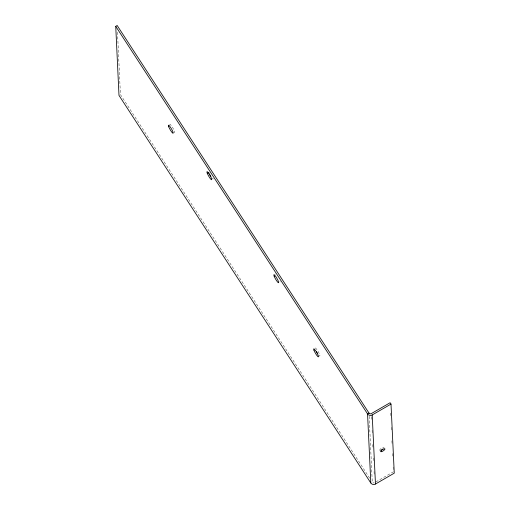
<?xml version="1.0" encoding="UTF-8"?>
<svg xmlns="http://www.w3.org/2000/svg" width="510" height="510" viewBox="0 0 510 510"><rect width="100%" height="100%" fill="white"/><g stroke="black" fill="none" stroke-linecap="round" stroke-linejoin="round"><path stroke-width="0.38" stroke-dasharray="2.55 1.91" d="M375.927 481.893L393.382 471.801M369.661 478.15L120.436 94.579L117.478 31.849M390.615 413.043L390.8 417.014M391.285 427.335L391.438 430.517M391.922 440.838L392.075 444.012M392.522 453.543L392.713 457.508M393.159 467.039L393.344 471.01M371.478 416.766L371.669 420.737M372.115 430.268L372.3 434.233M372.791 444.561L372.938 447.735M373.428 458.056L373.575 461.231M374.059 471.552L374.212 474.733M369.151 416.249L372.262 482.154A1.696 1.594 -2.7 0 0 374.181 482.842M315.18 348.005A4.654 0.765 60 0 1 318.68 352.506A4.654 0.765 60 0 1 319.298 355.77M169.938 125.224A4.654 0.765 60 0 1 172.807 127.851A4.654 0.765 60 0 1 174.018 132.166M380.046 450.387A2.537 0.759 -33 0 1 381.301 448.36A2.537 0.759 -33 0 1 384.075 447.621M275.279 274.17A4.654 0.765 60 0 1 275.343 273.883M280.124 281.622A4.654 0.765 60 0 1 279.837 281.915M212.549 178.659A4.654 0.765 60 0 1 212.058 178.137M213.205 178.627A4.654 0.765 60 0 1 212.919 178.921"/><path stroke-width="0.76" d="M115.738 26.335L117.179 25.5L369.004 413.075A1.696 1.594 -2.7 0 0 371.331 413.591L390.125 402.721L391.004 404.079L394.262 473.159L375.468 484.028A3.385 3.181 -2.7 0 1 370.815 482.989L118.996 95.415L115.738 26.335L367.557 413.91L370.815 482.989M369.004 413.075L367.557 413.91A3.385 3.181 -2.7 0 0 372.211 414.949L391.004 404.079M372.211 414.949L375.468 484.028M317.609 353.596A4.654 0.765 60 0 1 316.391 351.524M383.023 448.991A2.537 0.759 -33 0 1 382.506 449.38M381.945 449.737A2.537 0.759 -33 0 1 380.855 450.247M210.859 176.485A4.654 0.765 60 0 1 209.642 174.407M209.125 173.387A4.654 0.765 60 0 1 208.724 172.469M314.032 350.415A4.654 0.765 60 0 0 318.227 356.866A4.654 0.765 60 0 0 316.015 351.269A4.654 0.765 60 0 0 314.032 350.415M168.746 126.811A4.654 0.765 60 0 0 172.941 133.269A4.654 0.765 60 0 0 170.735 127.666A4.654 0.765 60 0 0 168.746 126.811M381.735 451.605A2.537 0.759 -33 0 0 384.954 448.972A2.537 0.759 -33 0 0 381.665 450.107A2.537 0.759 -33 0 0 381.735 451.605M207.277 173.304A4.654 0.765 60 0 0 211.471 179.756A4.654 0.765 60 0 0 209.266 174.152A4.654 0.765 60 0 0 207.277 173.304M274.195 276.292A4.654 0.765 60 0 0 278.39 282.75A4.654 0.765 60 0 0 276.184 277.147A4.654 0.765 60 0 0 274.195 276.292"/></g></svg>
